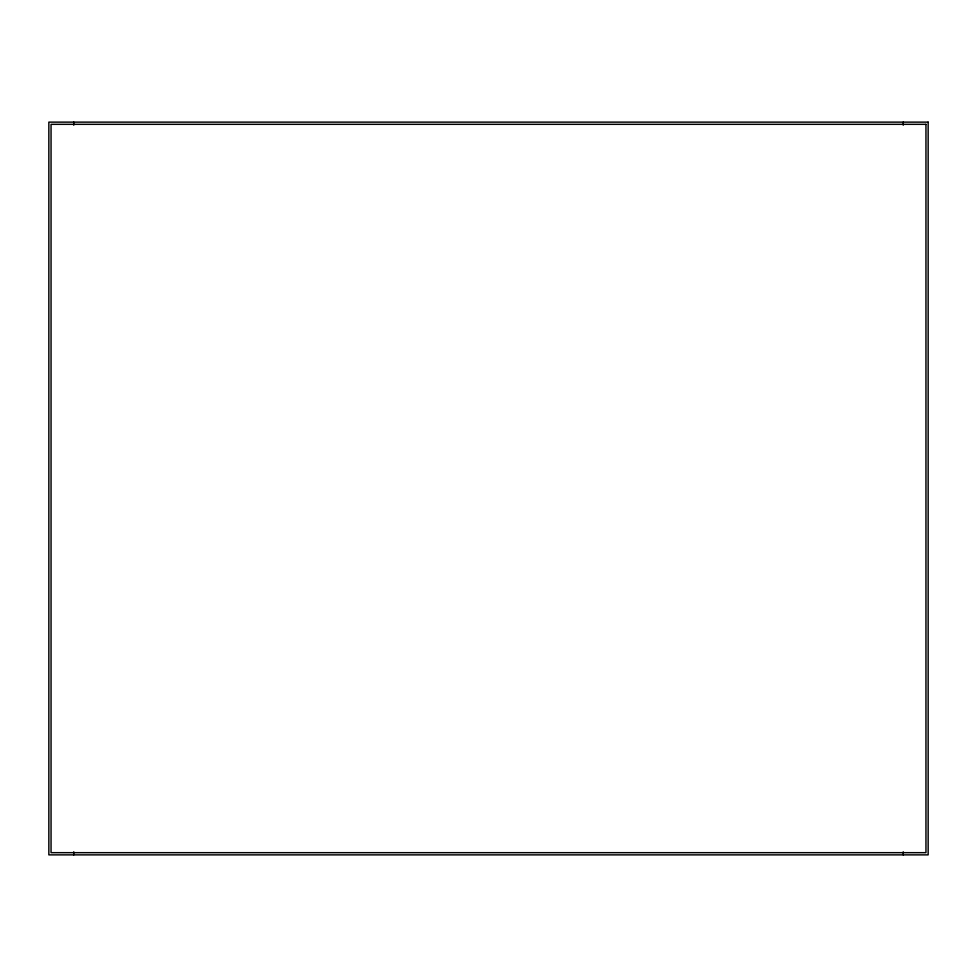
<?xml version="1.0" encoding="UTF-8"?>
<svg xmlns="http://www.w3.org/2000/svg" width="977" height="977" viewBox="0 0 977 977"><rect width="100%" height="100%" fill="white"/><g stroke="black" fill="none" stroke-linecap="round" stroke-linejoin="round"><path stroke-width="1.47" d="M903.236 122.125L903.236 125.178M903.236 851.822L903.236 854.875M73.763 122.125L73.763 125.178M73.763 851.822L73.763 854.875M928.15 122.125L48.85 122.125L48.85 854.875L928.15 854.875L928.15 122.125M925.952 124.323L51.048 124.323L51.048 852.677L925.952 852.677L925.952 124.323"/></g></svg>
